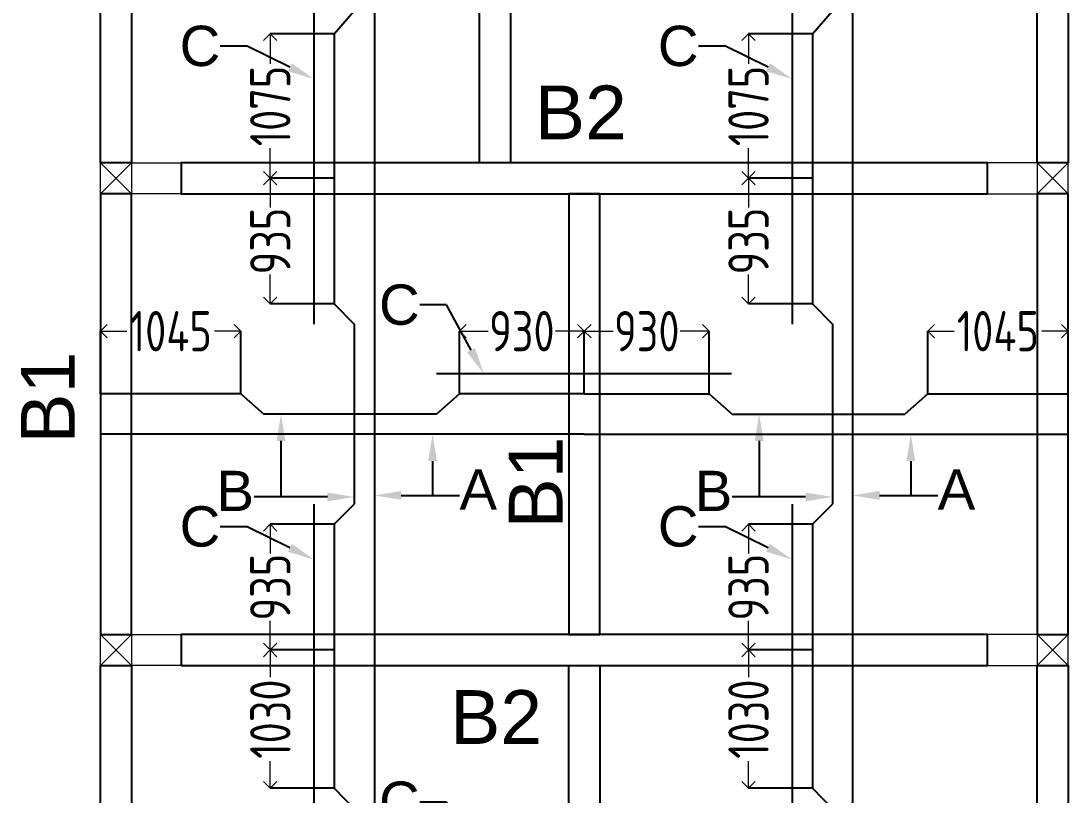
# Model space of a CAD drawing. Header units: inches. Extents: x -605 to 2991212, y -2872845 to 0.
# Drawn here: x 2795425 to 2803218, y -2690384 to -2684622 of the extents above; entities that cross this region are included whole.
import ezdxf
from ezdxf import colors
from ezdxf.entities.mleader import LeaderData, LeaderLine
from ezdxf.enums import TextEntityAlignment as Align
from ezdxf.math import Vec2, Vec3

# ---------------------------------------------------------------- set-up
doc = ezdxf.new("R2010")
doc.units = ezdxf.units.IN
doc.header["$LTSCALE"] = 600
doc.header["$MEASUREMENT"] = 0
doc.layers.add('RC BEAM', color=130, linetype='Continuous')
for name, color, linetype, lineweight in [('rDIMension', 1, 'Continuous', 18), ('rRCC 2', 40, 'Continuous', 15), ('rREINF 1', 1, 'Continuous', 25)]:
    doc.layers.add(name, color=color, linetype=linetype, lineweight=lineweight)
doc.styles.add('DIM', font='geniso.shx', dxfattribs={"width": 0.85})
doc.styles.get("Standard").update_dxf_attribs({"font": 'arial.ttf'})
doc.dimstyles.new('ST-100', dxfattribs={"dimscale": 100, "dimtxt": 2.5, "dimasz": 2, "dimexe": 0.18, "dimexo": 0.0625, "dimgap": 0.2, "dimtad": 0, "dimdec": 0, "dimzin": 0, "dimdsep": 46, "dimtxsty": 'DIM', "dimblk": 'OPEN90', "dimcen": 0.09, "dimclrd": 256, "dimclrt": 7, "dimadec": 0, "dimazin": 0, "dimtfac": 1, "dimtdec": 0, "dimtofl": 0, "dimtmove": 0, "dimatfit": 3, "dimldrblk": 'OPEN90', "dimfxl": 1, "dimtolj": 1, "dimtzin": 0, "dimlwd": -1, "dimarcsym": 0})

# ---------------------------------------------------------------- blocks, each defined once
blk = doc.blocks.new('_Open90')
at = {"color": 0, "linetype": 'ByBlock', "lineweight": -2}
for p, q in [((0, 0), (-1, 0)), ((-0.5, 0.5), (0, 0)), ((0, 0), (-0.5, -0.5))]:
    blk.add_line(p, q, dxfattribs=at)
blk = doc.blocks.new('*D2349')
at = {"layer": 'Defpoints', "color": 0}
for p in [(2796018.1, -2686930.8), (2796018.1, -2687398), (2797062.9, -2687398)]:
    blk.add_point(p, dxfattribs=at)
at = {"layer": 'rDIMension', "color": 0, "linetype": 'ByBlock', "lineweight": -2}
for p, q in [((2796018.1, -2687398), (2796018.1, -2686930.8)), ((2797062.9, -2687398), (2797062.9, -2686930.8))]:
    blk.add_line(p, q, dxfattribs=at)
at = {"layer": 'rDIMension'}
for p, q in [((2796118.1, -2686930.8), (2796214.5, -2686930.8)), ((2796962.9, -2686930.8), (2796866.5, -2686930.8))]:
    blk.add_line(p, q, dxfattribs=at)
at = {"layer": 'rDIMension', "xscale": 100, "yscale": 100, "zscale": 100, "rotation": 180}
blk.add_blockref('_Open90', (2796018.1, -2686930.8), dxfattribs=at)
at = {"layer": 'rDIMension', "xscale": 100, "yscale": 100, "zscale": 100}
blk.add_blockref('_Open90', (2797062.9, -2686930.8), dxfattribs=at)
at = {"layer": 'rDIMension', "color": 7, "insert": (2796540.5, -2686930.8), "char_height": 300, "attachment_point": 5, "style": 'DIM'}
blk.add_mtext('\\A1;1045', dxfattribs=at)
blk = doc.blocks.new('*D2350')
at = {"layer": 'Defpoints', "color": 0}
for p in [(2799618.1, -2686930.8), (2798688.4, -2687398), (2799618.1, -2687398)]:
    blk.add_point(p, dxfattribs=at)
at = {"layer": 'rDIMension', "color": 0, "linetype": 'ByBlock', "lineweight": -2}
for p, q in [((2798688.4, -2687398), (2798688.4, -2686930.8)), ((2799618.1, -2687398), (2799618.1, -2686930.8))]:
    blk.add_line(p, q, dxfattribs=at)
at = {"layer": 'rDIMension'}
for p, q in [((2798788.4, -2686930.8), (2798903.7, -2686930.8)), ((2799518.1, -2686930.8), (2799402.9, -2686930.8))]:
    blk.add_line(p, q, dxfattribs=at)
at = {"layer": 'rDIMension', "xscale": 100, "yscale": 100, "zscale": 100, "rotation": 180}
blk.add_blockref('_Open90', (2798688.4, -2686930.8), dxfattribs=at)
at = {"layer": 'rDIMension', "xscale": 100, "yscale": 100, "zscale": 100}
blk.add_blockref('_Open90', (2799618.1, -2686930.8), dxfattribs=at)
at = {"layer": 'rDIMension', "color": 7, "insert": (2799153.3, -2686930.8), "char_height": 300, "attachment_point": 5, "style": 'DIM'}
blk.add_mtext('\\A1;930', dxfattribs=at)
blk = doc.blocks.new('*D2351')
at = {"layer": 'Defpoints', "color": 0}
for p in [(2803218.2, -2686930.8), (2802173.4, -2687398), (2803218.2, -2687398)]:
    blk.add_point(p, dxfattribs=at)
at = {"layer": 'rDIMension', "color": 0, "linetype": 'ByBlock', "lineweight": -2}
for p, q in [((2802173.4, -2687398), (2802173.4, -2686930.8)), ((2803218.2, -2687398), (2803218.2, -2686930.8))]:
    blk.add_line(p, q, dxfattribs=at)
at = {"layer": 'rDIMension'}
for p, q in [((2802273.4, -2686930.8), (2802369.8, -2686930.8)), ((2803118.2, -2686930.8), (2803021.8, -2686930.8))]:
    blk.add_line(p, q, dxfattribs=at)
at = {"layer": 'rDIMension', "xscale": 100, "yscale": 100, "zscale": 100, "rotation": 180}
blk.add_blockref('_Open90', (2802173.4, -2686930.8), dxfattribs=at)
at = {"layer": 'rDIMension', "xscale": 100, "yscale": 100, "zscale": 100}
blk.add_blockref('_Open90', (2803218.2, -2686930.8), dxfattribs=at)
at = {"layer": 'rDIMension', "color": 7, "insert": (2802695.8, -2686930.8), "char_height": 300, "attachment_point": 5, "style": 'DIM'}
blk.add_mtext('\\A1;1045', dxfattribs=at)
blk = doc.blocks.new('*D2352')
at = {"layer": 'Defpoints', "color": 0}
for p in [(2799618.1, -2686930.8), (2799618.1, -2687398), (2800547.9, -2687398)]:
    blk.add_point(p, dxfattribs=at)
at = {"layer": 'rDIMension', "color": 0, "linetype": 'ByBlock', "lineweight": -2}
for p, q in [((2799618.1, -2687398), (2799618.1, -2686930.8)), ((2800547.9, -2687398), (2800547.9, -2686930.8))]:
    blk.add_line(p, q, dxfattribs=at)
at = {"layer": 'rDIMension'}
for p, q in [((2799718.1, -2686930.8), (2799833.4, -2686930.8)), ((2800447.9, -2686930.8), (2800332.6, -2686930.8))]:
    blk.add_line(p, q, dxfattribs=at)
at = {"layer": 'rDIMension', "xscale": 100, "yscale": 100, "zscale": 100, "rotation": 180}
blk.add_blockref('_Open90', (2799618.1, -2686930.8), dxfattribs=at)
at = {"layer": 'rDIMension', "xscale": 100, "yscale": 100, "zscale": 100}
blk.add_blockref('_Open90', (2800547.9, -2686930.8), dxfattribs=at)
at = {"layer": 'rDIMension', "color": 7, "insert": (2800083, -2686930.8), "char_height": 300, "attachment_point": 5, "style": 'DIM'}
blk.add_mtext('\\A1;930', dxfattribs=at)
blk = doc.blocks.new('*D2429')
at = {"layer": 'Defpoints', "color": 0}
for p in [(2801315.1, -2684717.5), (2800840.1, -2685792.3), (2801315.1, -2685792.3)]:
    blk.add_point(p, dxfattribs=at)
at = {"layer": 'rDIMension', "color": 0, "linetype": 'ByBlock', "lineweight": -2}
for p, q in [((2801315.1, -2684717.5), (2800840.1, -2684717.5)), ((2801315.1, -2685792.3), (2800840.1, -2685792.3))]:
    blk.add_line(p, q, dxfattribs=at)
at = {"layer": 'rDIMension'}
for p, q in [((2800840.1, -2684817.5), (2800840.1, -2684941.6)), ((2800840.1, -2685692.3), (2800840.1, -2685568.1))]:
    blk.add_line(p, q, dxfattribs=at)
at = {"layer": 'rDIMension', "xscale": 100, "yscale": 100, "zscale": 100}
for p, rotation in [((2800840.1, -2684717.5), 90), ((2800840.1, -2685792.3), 270)]:
    blk.add_blockref('_Open90', p, dxfattribs=dict(at, rotation=rotation))
at = {"layer": 'rDIMension', "color": 7, "insert": (2800840.1, -2685254.9), "char_height": 300, "attachment_point": 5, "rotation": 90, "style": 'DIM'}
blk.add_mtext('\\A1;1075', dxfattribs=at)
blk = doc.blocks.new('*D2431')
at = {"layer": 'Defpoints', "color": 0}
for p in [(2797756, -2684717.5), (2797280.9, -2685792.3), (2797756, -2685792.3)]:
    blk.add_point(p, dxfattribs=at)
at = {"layer": 'rDIMension', "color": 0, "linetype": 'ByBlock', "lineweight": -2}
for p, q in [((2797756, -2684717.5), (2797280.9, -2684717.5)), ((2797756, -2685792.3), (2797280.9, -2685792.3))]:
    blk.add_line(p, q, dxfattribs=at)
at = {"layer": 'rDIMension'}
for p, q in [((2797280.9, -2684817.5), (2797280.9, -2684941.6)), ((2797280.9, -2685692.3), (2797280.9, -2685568.1))]:
    blk.add_line(p, q, dxfattribs=at)
at = {"layer": 'rDIMension', "xscale": 100, "yscale": 100, "zscale": 100}
for p, rotation in [((2797280.9, -2684717.5), 90), ((2797280.9, -2685792.3), 270)]:
    blk.add_blockref('_Open90', p, dxfattribs=dict(at, rotation=rotation))
at = {"layer": 'rDIMension', "color": 7, "insert": (2797280.9, -2685254.9), "char_height": 300, "attachment_point": 5, "rotation": 90, "style": 'DIM'}
blk.add_mtext('\\A1;1075', dxfattribs=at)
blk = doc.blocks.new('*D2432')
at = {"layer": 'Defpoints', "color": 0}
for p in [(2801315.1, -2685792.3), (2800840.1, -2686727.6), (2801315.1, -2686727.6)]:
    blk.add_point(p, dxfattribs=at)
at = {"layer": 'rDIMension', "color": 0, "linetype": 'ByBlock', "lineweight": -2}
for p, q in [((2801315.1, -2685792.3), (2800840.1, -2685792.3)), ((2801315.1, -2686727.6), (2800840.1, -2686727.6))]:
    blk.add_line(p, q, dxfattribs=at)
at = {"layer": 'rDIMension'}
for p, q in [((2800840.1, -2685892.3), (2800840.1, -2686010.5)), ((2800840.1, -2686627.6), (2800840.1, -2686509.5))]:
    blk.add_line(p, q, dxfattribs=at)
at = {"layer": 'rDIMension', "xscale": 100, "yscale": 100, "zscale": 100}
for p, rotation in [((2800840.1, -2685792.3), 90), ((2800840.1, -2686727.6), 270)]:
    blk.add_blockref('_Open90', p, dxfattribs=dict(at, rotation=rotation))
at = {"layer": 'rDIMension', "color": 7, "insert": (2800840.1, -2686260), "char_height": 300, "attachment_point": 5, "rotation": 90, "style": 'DIM'}
blk.add_mtext('\\A1;935', dxfattribs=at)
blk = doc.blocks.new('*D2433')
at = {"layer": 'Defpoints', "color": 0}
for p in [(2801315.1, -2688368.4), (2800840.1, -2689303.8), (2801315.1, -2689303.8)]:
    blk.add_point(p, dxfattribs=at)
at = {"layer": 'rDIMension', "color": 0, "linetype": 'ByBlock', "lineweight": -2}
for p, q in [((2801315.1, -2688368.4), (2800840.1, -2688368.4)), ((2801315.1, -2689303.8), (2800840.1, -2689303.8))]:
    blk.add_line(p, q, dxfattribs=at)
at = {"layer": 'rDIMension'}
for p, q in [((2800840.1, -2688468.4), (2800840.1, -2688586.6)), ((2800840.1, -2689203.8), (2800840.1, -2689085.6))]:
    blk.add_line(p, q, dxfattribs=at)
at = {"layer": 'rDIMension', "xscale": 100, "yscale": 100, "zscale": 100}
for p, rotation in [((2800840.1, -2688368.4), 90), ((2800840.1, -2689303.8), 270)]:
    blk.add_blockref('_Open90', p, dxfattribs=dict(at, rotation=rotation))
at = {"layer": 'rDIMension', "color": 7, "insert": (2800840.1, -2688836.1), "char_height": 300, "attachment_point": 5, "rotation": 90, "style": 'DIM'}
blk.add_mtext('\\A1;935', dxfattribs=at)
blk = doc.blocks.new('*D2434')
at = {"layer": 'Defpoints', "color": 0}
for p in [(2797756, -2685792.3), (2797280.9, -2686727.6), (2797756, -2686727.6)]:
    blk.add_point(p, dxfattribs=at)
at = {"layer": 'rDIMension', "color": 0, "linetype": 'ByBlock', "lineweight": -2}
for p, q in [((2797756, -2685792.3), (2797280.9, -2685792.3)), ((2797756, -2686727.6), (2797280.9, -2686727.6))]:
    blk.add_line(p, q, dxfattribs=at)
at = {"layer": 'rDIMension'}
for p, q in [((2797280.9, -2685892.3), (2797280.9, -2686010.5)), ((2797280.9, -2686627.6), (2797280.9, -2686509.5))]:
    blk.add_line(p, q, dxfattribs=at)
at = {"layer": 'rDIMension', "xscale": 100, "yscale": 100, "zscale": 100}
for p, rotation in [((2797280.9, -2685792.3), 90), ((2797280.9, -2686727.6), 270)]:
    blk.add_blockref('_Open90', p, dxfattribs=dict(at, rotation=rotation))
at = {"layer": 'rDIMension', "color": 7, "insert": (2797280.9, -2686260), "char_height": 300, "attachment_point": 5, "rotation": 90, "style": 'DIM'}
blk.add_mtext('\\A1;935', dxfattribs=at)
blk = doc.blocks.new('*D2435')
at = {"layer": 'Defpoints', "color": 0}
for p in [(2797756, -2688368.4), (2797280.9, -2689303.8), (2797756, -2689303.8)]:
    blk.add_point(p, dxfattribs=at)
at = {"layer": 'rDIMension', "color": 0, "linetype": 'ByBlock', "lineweight": -2}
for p, q in [((2797756, -2688368.4), (2797280.9, -2688368.4)), ((2797756, -2689303.8), (2797280.9, -2689303.8))]:
    blk.add_line(p, q, dxfattribs=at)
at = {"layer": 'rDIMension'}
for p, q in [((2797280.9, -2688468.4), (2797280.9, -2688586.6)), ((2797280.9, -2689203.8), (2797280.9, -2689085.6))]:
    blk.add_line(p, q, dxfattribs=at)
at = {"layer": 'rDIMension', "xscale": 100, "yscale": 100, "zscale": 100}
for p, rotation in [((2797280.9, -2688368.4), 90), ((2797280.9, -2689303.8), 270)]:
    blk.add_blockref('_Open90', p, dxfattribs=dict(at, rotation=rotation))
at = {"layer": 'rDIMension', "color": 7, "insert": (2797280.9, -2688836.1), "char_height": 300, "attachment_point": 5, "rotation": 90, "style": 'DIM'}
blk.add_mtext('\\A1;935', dxfattribs=at)
blk = doc.blocks.new('*D2436')
at = {"layer": 'Defpoints', "color": 0}
for p in [(2801315.1, -2689303.8), (2800840.1, -2690333.4), (2801315.1, -2690333.4)]:
    blk.add_point(p, dxfattribs=at)
at = {"layer": 'rDIMension', "color": 0, "linetype": 'ByBlock', "lineweight": -2}
for p, q in [((2801315.1, -2689303.8), (2800840.1, -2689303.8)), ((2801315.1, -2690333.4), (2800840.1, -2690333.4))]:
    blk.add_line(p, q, dxfattribs=at)
at = {"layer": 'rDIMension'}
for p, q in [((2800840.1, -2689403.8), (2800840.1, -2689505.3)), ((2800840.1, -2690233.4), (2800840.1, -2690132))]:
    blk.add_line(p, q, dxfattribs=at)
at = {"layer": 'rDIMension', "xscale": 100, "yscale": 100, "zscale": 100}
for p, rotation in [((2800840.1, -2689303.8), 90), ((2800840.1, -2690333.4), 270)]:
    blk.add_blockref('_Open90', p, dxfattribs=dict(at, rotation=rotation))
at = {"layer": 'rDIMension', "color": 7, "insert": (2800840.1, -2689818.6), "char_height": 300, "attachment_point": 5, "rotation": 90, "style": 'DIM'}
blk.add_mtext('\\A1;1030', dxfattribs=at)
blk = doc.blocks.new('*D2438')
at = {"layer": 'Defpoints', "color": 0}
for p in [(2797756, -2689303.8), (2797280.9, -2690333.4), (2797756, -2690333.4)]:
    blk.add_point(p, dxfattribs=at)
at = {"layer": 'rDIMension', "color": 0, "linetype": 'ByBlock', "lineweight": -2}
for p, q in [((2797756, -2689303.8), (2797280.9, -2689303.8)), ((2797756, -2690333.4), (2797280.9, -2690333.4))]:
    blk.add_line(p, q, dxfattribs=at)
at = {"layer": 'rDIMension'}
for p, q in [((2797280.9, -2689403.8), (2797280.9, -2689505.3)), ((2797280.9, -2690233.4), (2797280.9, -2690132))]:
    blk.add_line(p, q, dxfattribs=at)
at = {"layer": 'rDIMension', "xscale": 100, "yscale": 100, "zscale": 100}
for p, rotation in [((2797280.9, -2689303.8), 90), ((2797280.9, -2690333.4), 270)]:
    blk.add_blockref('_Open90', p, dxfattribs=dict(at, rotation=rotation))
at = {"layer": 'rDIMension', "color": 7, "insert": (2797280.9, -2689818.6), "char_height": 300, "attachment_point": 5, "rotation": 90, "style": 'DIM'}
blk.add_mtext('\\A1;1030', dxfattribs=at)

msp = doc.modelspace()

# ---------------------------------------------------------------- linework, layer by layer
at = {"layer": 'RC BEAM', "color": 1}
for points in [[(2798056, -2681739.4), (2798056, -2685792.3)], [(2801615.1, -2681739.4), (2801615.1, -2685792.3)], [(2797606, -2684545.2), (2797606, -2686877.9)], [(2797756, -2684717.5), (2797906, -2684545.2)], [(2801165.1, -2684545.2), (2801165.1, -2686877.9)], [(2801315.1, -2684717.5), (2801465.1, -2684545.2)], [(2797756, -2684717.5), (2797756, -2685792.3)], [(2801315.1, -2684717.5), (2801315.1, -2685792.3)], [(2797756, -2685792.3), (2797756, -2686727.6)], [(2798056, -2685792.3), (2798056, -2689303.8)], [(2801315.1, -2685792.3), (2801315.1, -2686727.6)], [(2801615.1, -2685792.3), (2801615.1, -2689303.8)], [(2797756, -2686727.6), (2797906, -2686877.9)], [(2801315.1, -2686727.6), (2801465.1, -2686877.9)], [(2797906, -2686877.9), (2797906, -2688218.2)], [(2801465.1, -2686877.9), (2801465.1, -2688218.2)], [(2800712.7, -2687248), (2798517.3, -2687248)], [(2797062.9, -2687398), (2796018.1, -2687398)], [(2797062.9, -2687398), (2797233, -2687548)], [(2798688.4, -2687398), (2798517.3, -2687548)], [(2799618.1, -2687398), (2798688.4, -2687398)], [(2799618.1, -2687398), (2800547.9, -2687398)], [(2800547.9, -2687398), (2800719, -2687548)], [(2802173.4, -2687398), (2802003.3, -2687548)], [(2802173.4, -2687398), (2803218.2, -2687398)], [(2798517.3, -2687548), (2797233, -2687548)], [(2800719, -2687548), (2802003.3, -2687548)], [(2799618.1, -2687698), (2796018.1, -2687698)], [(2799618.1, -2687698), (2803218.2, -2687698)], [(2797606, -2688218.2), (2797606, -2690487.3)], [(2797756, -2688368.4), (2797906, -2688218.2)], [(2801165.1, -2688218.2), (2801165.1, -2690487.3)], [(2801315.1, -2688368.4), (2801465.1, -2688218.2)], [(2797756, -2688368.4), (2797756, -2689303.8)], [(2801315.1, -2688368.4), (2801315.1, -2689303.8)], [(2797756, -2689303.8), (2797756, -2690333.4)], [(2798056, -2689303.8), (2798056, -2693192.3)], [(2801315.1, -2689303.8), (2801315.1, -2690333.4)], [(2801615.1, -2689303.8), (2801615.1, -2693192.3)], [(2797756, -2690333.4), (2797906, -2690487.3)], [(2801315.1, -2690333.4), (2801465.1, -2690487.3)]]:
    msp.add_lwpolyline(points, dxfattribs=at)
at = {"layer": 'RC BEAM'}
for points in [[(2796248.1, -2685677.3), (2796018.1, -2685677.3), (2796018.1, -2681854.4), (2796248.1, -2681854.4)], [(2803218.2, -2685677.3), (2802988.2, -2685677.3), (2802988.2, -2681854.4), (2803218.2, -2681854.4)], [(2796618.1, -2685907.3), (2802618.2, -2685907.3), (2802618.2, -2685677.3), (2796618.1, -2685677.3)], [(2796018.1, -2689188.8), (2796248.1, -2689188.8), (2796248.1, -2685907.3), (2796018.1, -2685907.3)], [(2802988.2, -2689188.8), (2803218.2, -2689188.8), (2803218.2, -2685907.3), (2802988.2, -2685907.3)], [(2796618.1, -2689418.8), (2802618.2, -2689418.8), (2802618.2, -2689188.8), (2796618.1, -2689188.8)], [(2796248.1, -2693077.3), (2796018.1, -2693077.3), (2796018.1, -2689418.8), (2796248.1, -2689418.8)], [(2803218.2, -2693077.3), (2802988.2, -2693077.3), (2802988.2, -2689418.8), (2803218.2, -2689418.8)]]:
    msp.add_lwpolyline(points, close=True, dxfattribs=at)
at = {"layer": 'RC BEAM', "color": 4}
for points in [[(2798838.6, -2681854.4), (2799068.6, -2681854.4), (2799068.6, -2685677.3), (2798838.6, -2685677.3)], [(2799503.1, -2689188.8), (2799733.1, -2689188.8), (2799733.1, -2685907.3), (2799503.1, -2685907.3)], [(2799733.1, -2693077.3), (2799503.1, -2693077.3), (2799503.1, -2689418.8), (2799733.1, -2689418.8)]]:
    msp.add_lwpolyline(points, close=True, dxfattribs=at)
at = {"layer": 'rRCC 2', "color": 6}
for p, q in [((2796018.1, -2685677.3), (2796248.1, -2685907.3)), ((2796018.1, -2685907.3), (2796248.1, -2685677.3)), ((2803218.2, -2685677.3), (2802988.2, -2685907.3)), ((2803218.2, -2685907.3), (2802988.2, -2685677.3)), ((2796018.1, -2689188.8), (2796248.1, -2689418.8)), ((2796018.1, -2689418.8), (2796248.1, -2689188.8)), ((2803218.2, -2689188.8), (2802988.2, -2689418.8)), ((2803218.2, -2689418.8), (2802988.2, -2689188.8))]:
    msp.add_line(p, q, dxfattribs=at)
for points in [[(2796018.1, -2685907.3), (2796018.1, -2685677.3), (2796618.1, -2685677.3), (2796618.1, -2685907.3)], [(2796018.1, -2685677.3), (2796248.1, -2685677.3), (2796248.1, -2685907.3), (2796018.1, -2685907.3)], [(2803218.2, -2685907.3), (2803218.2, -2685677.3), (2802618.2, -2685677.3), (2802618.2, -2685907.3)], [(2803218.2, -2685677.3), (2802988.2, -2685677.3), (2802988.2, -2685907.3), (2803218.2, -2685907.3)], [(2796018.1, -2689418.8), (2796018.1, -2689188.8), (2796618.1, -2689188.8), (2796618.1, -2689418.8)], [(2796018.1, -2689188.8), (2796248.1, -2689188.8), (2796248.1, -2689418.8), (2796018.1, -2689418.8)], [(2803218.2, -2689418.8), (2803218.2, -2689188.8), (2802618.2, -2689188.8), (2802618.2, -2689418.8)], [(2803218.2, -2689188.8), (2802988.2, -2689188.8), (2802988.2, -2689418.8), (2803218.2, -2689418.8)]]:
    msp.add_lwpolyline(points, close=True, dxfattribs=at)

# ---------------------------------------------------------------- texts
at = {"layer": 'rRCC 2'}
for p in [(2799592.7, -2685302.6), (2798961.8, -2689802.9)]:
    msp.add_text('B2', height=400, dxfattribs=at).set_placement(p, align=Align.MIDDLE_CENTER)
for p in [(2795625.3, -2687425.6), (2799256.1, -2688056.9)]:
    msp.add_text('B1', height=400, rotation=90, dxfattribs=at).set_placement(p, align=Align.MIDDLE_CENTER)

# ---------------------------------------------------------------- dimensions: what is measured, and where the dimension line sits
at = {"layer": 'rDIMension', "color": 1, "linetype": 'ByBlock'}
for base, p1, p2, angle, picture, middle in [((2797280.9, -2685792.3), (2797756, -2684717.5), (2797756, -2685792.3), 90, '*D2431', (2797280.9, -2685254.9)), ((2800840.1, -2685792.3), (2801315.1, -2684717.5), (2801315.1, -2685792.3), 90, '*D2429', (2800840.1, -2685254.9)), ((2797280.9, -2686727.6), (2797756, -2685792.3), (2797756, -2686727.6), 90, '*D2434', (2797280.9, -2686260)), ((2800840.1, -2686727.6), (2801315.1, -2685792.3), (2801315.1, -2686727.6), 90, '*D2432', (2800840.1, -2686260)), ((2799618.1, -2686930.8), (2800547.9, -2687398), (2799618.1, -2687398), 180, '*D2352', (2800083, -2686930.8)), ((2803218.2, -2686930.8), (2802173.4, -2687398), (2803218.2, -2687398), 180, '*D2351', (2802695.8, -2686930.8)), ((2797280.9, -2689303.8), (2797756, -2688368.4), (2797756, -2689303.8), 90, '*D2435', (2797280.9, -2688836.1)), ((2800840.1, -2689303.8), (2801315.1, -2688368.4), (2801315.1, -2689303.8), 90, '*D2433', (2800840.1, -2688836.1)), ((2797280.9, -2690333.4), (2797756, -2689303.8), (2797756, -2690333.4), 90, '*D2438', (2797280.9, -2689818.6)), ((2800840.1, -2690333.4), (2801315.1, -2689303.8), (2801315.1, -2690333.4), 90, '*D2436', (2800840.1, -2689818.6))]:
    dim = msp.add_linear_dim(base=base, p1=p1, p2=p2, angle=angle, dimstyle='ST-100', override={"dimtxt": 3, "dimasz": 1, "dimexe": 0, "dimexo": 0, "dimblk": 'Open90', "dimtmove": 1, "dimfxl": 1.25, "dimtfillclr": 256, "dimarcsym": 2}, dxfattribs=at)
    dim.commit()
    dim.dimension.update_dxf_attribs({"geometry": picture, "text_midpoint": middle})
for base, p1, p2, picture, middle in [((2796018.1, -2686930.8), (2797062.9, -2687398), (2796018.1, -2687398), '*D2349', (2796540.5, -2686930.8)), ((2799618.1, -2686930.8), (2798688.4, -2687398), (2799618.1, -2687398), '*D2350', (2799153.3, -2686930.8))]:
    dim = msp.add_linear_dim(base=base, p1=p1, p2=p2, dimstyle='ST-100', override={"dimtxt": 3, "dimasz": 1, "dimexe": 0, "dimexo": 0, "dimblk": 'Open90', "dimtmove": 1, "dimfxl": 1.25, "dimtfillclr": 256, "dimarcsym": 2}, dxfattribs=at)
    dim.commit()
    dim.dimension.update_dxf_attribs({"geometry": picture, "text_midpoint": middle})

# ---------------------------------------------------------------- leaders
at = {"layer": 'rREINF 1', "color": 3, "linetype": 'ByBlock'}
ml = msp.add_multileader_mtext('Standard', dxfattribs=at)
ml.set_content('C', color=3)
ml.set_leader_properties()
ml.build(insert=Vec2(0, 0))
ml.multileader.update_dxf_attribs({"text_top_attachment_type": 0, "text_bottom_attachment_type": 0, "dogleg_length": 200, "arrow_head_size": 200})
ctx = ml.context
ctx.base_point, ctx.char_height, ctx.arrow_head_size, ctx.landing_gap_size, ctx.plane_origin = Vec3(2796643.5, -2684809.7), 300, 200, 0.09, Vec3(2797184.6, -2685542.3)
ctx.text_align_type = 2
notes = []
notes.append((ctx, [(1, (1, 1, 0), (2797108.9, -2684809.7), (-1, 0), 200, [(0, [(2797606, -2685054.5)], 256, [])])]))
ctx.mtext.insert, ctx.mtext.alignment, ctx.mtext.flow_direction = Vec3(2796908.8, -2684657.2), 3, 5
ml = msp.add_multileader_mtext('Standard', dxfattribs=at)
ml.set_content('C', color=3)
ml.set_leader_properties()
ml.build(insert=Vec2(0, 0))
ml.multileader.update_dxf_attribs({"text_top_attachment_type": 0, "text_bottom_attachment_type": 0, "dogleg_length": 200, "arrow_head_size": 200})
ctx = ml.context
ctx.base_point, ctx.char_height, ctx.arrow_head_size, ctx.landing_gap_size, ctx.plane_origin = Vec3(2800202.6, -2684809.7), 300, 200, 0.09, Vec3(2800743.7, -2685542.3)
ctx.text_align_type = 2
notes.append((ctx, [(1, (1, 1, 0), (2800668, -2684809.7), (-1, 0), 200, [(0, [(2801165.1, -2685054.5)], 256, [])])]))
ctx.mtext.insert, ctx.mtext.alignment, ctx.mtext.flow_direction = Vec3(2800467.9, -2684657.2), 3, 5
ml = msp.add_multileader_mtext('Standard', dxfattribs=at)
ml.set_content('C', color=3)
ml.set_leader_properties()
ml.build(insert=Vec2(0, 0))
ml.multileader.update_dxf_attribs({"text_top_attachment_type": 0, "text_bottom_attachment_type": 0, "dogleg_length": 200, "arrow_head_size": 200})
ctx = ml.context
ctx.base_point, ctx.char_height, ctx.arrow_head_size, ctx.landing_gap_size, ctx.plane_origin = Vec3(2798127.6, -2686735.8), 300, 200, 0.09, Vec3(2798449, -2687735.9)
ctx.text_align_type = 2
notes.append((ctx, [(1, (1, 1, 0), (2798593, -2686735.8), (-1, 0), 200, [(0, [(2798870.4, -2687248)], 256, [])])]))
ctx.mtext.insert, ctx.mtext.alignment, ctx.mtext.flow_direction = Vec3(2798392.9, -2686583.3), 3, 5
ml = msp.add_multileader_mtext('Standard', dxfattribs=at)
ml.set_content('B', color=3)
ml.set_leader_properties()
ml.build(insert=Vec2(0, 0))
ml.multileader.update_dxf_attribs({"text_top_attachment_type": 0, "text_bottom_attachment_type": 0, "dogleg_length": 200, "arrow_head_size": 200})
ctx = ml.context
ctx.base_point, ctx.char_height, ctx.arrow_head_size, ctx.landing_gap_size, ctx.plane_origin = Vec3(2796933.6, -2688164.4), 300, 200, 0.09, Vec3(2797394.5, -2687571.2)
ctx.text_align_type = 2
notes.append((ctx, [(0, (1, 1, 0), (2797360.4, -2688164.4), (-1, 0), 200, [(0, [(2797360.4, -2687548)], 256, [])])]))
ctx.mtext.insert, ctx.mtext.alignment, ctx.mtext.flow_direction = Vec3(2797160.3, -2687970), 3, 5
ml = msp.add_multileader_mtext('Standard', dxfattribs=at)
ml.set_content('B', color=3)
ml.set_leader_properties()
ml.build(insert=Vec2(0, 0))
ml.multileader.update_dxf_attribs({"text_top_attachment_type": 0, "text_bottom_attachment_type": 0, "dogleg_length": 200, "arrow_head_size": 200})
ctx = ml.context
ctx.base_point, ctx.char_height, ctx.arrow_head_size, ctx.landing_gap_size, ctx.plane_origin = Vec3(2800492.8, -2688164.4), 300, 200, 0.09, Vec3(2800953.6, -2687571.2)
ctx.text_align_type = 2
notes.append((ctx, [(0, (1, 1, 0), (2800919.5, -2688164.4), (-1, 0), 200, [(0, [(2800919.5, -2687548)], 256, [])])]))
ctx.mtext.insert, ctx.mtext.alignment, ctx.mtext.flow_direction = Vec3(2800719.4, -2687970), 3, 5
ml = msp.add_multileader_mtext('Standard', dxfattribs=at)
ml.set_content('A', color=3)
ml.set_leader_properties()
ml.build(insert=Vec2(0, 0))
ml.multileader.update_dxf_attribs({"text_top_attachment_type": 0, "text_bottom_attachment_type": 0, "dogleg_length": 200, "arrow_head_size": 200})
ctx = ml.context
ctx.base_point, ctx.char_height, ctx.arrow_head_size, ctx.landing_gap_size, ctx.plane_origin = Vec3(2798688.8, -2688153.2), 300, 200, 0.09, Vec3(2798642.2, -2687560)
notes.append((ctx, [(0, (1, 1, 0), (2798488.8, -2688153.2), (1, 0), 200, [(0, [(2798488.8, -2687698)], 256, [])])]))
ctx.mtext.insert, ctx.mtext.flow_direction = Vec3(2798688.9, -2687958.8), 5
ml = msp.add_multileader_mtext('Standard', dxfattribs=at)
ml.set_content('A', color=3)
ml.set_leader_properties()
ml.build(insert=Vec2(0, 0))
ml.multileader.update_dxf_attribs({"text_top_attachment_type": 0, "text_bottom_attachment_type": 0, "dogleg_length": 200, "arrow_head_size": 200})
ctx = ml.context
ctx.base_point, ctx.char_height, ctx.arrow_head_size, ctx.landing_gap_size, ctx.plane_origin = Vec3(2802247.9, -2688153.2), 300, 200, 0.09, Vec3(2802201.3, -2687560)
notes.append((ctx, [(0, (1, 1, 0), (2802047.9, -2688153.2), (1, 0), 200, [(0, [(2802047.9, -2687698)], 256, [])])]))
ctx.mtext.insert, ctx.mtext.flow_direction = Vec3(2802248, -2687958.8), 5
ml = msp.add_multileader_mtext('Standard', dxfattribs=at)
ml.set_content('', color=3)
ml.set_leader_properties()
ml.build(insert=Vec2(0, 0))
ml.multileader.update_dxf_attribs({"text_top_attachment_type": 0, "text_bottom_attachment_type": 0, "dogleg_length": 200, "arrow_head_size": 200})
ctx = ml.context
ctx.base_point, ctx.char_height, ctx.arrow_head_size, ctx.landing_gap_size, ctx.plane_origin = Vec3(2797160.2, -2688164.4), 300, 200, 0.09, Vec3(2797963.7, -2688164.4)
ctx.text_align_type = 2
notes.append((ctx, [(0, (1, 1, 0), (2797360.4, -2688164.4), (-1, 0), 200, [(0, [(2797906, -2688164.4)], 256, [])])]))
ctx.mtext.insert, ctx.mtext.alignment, ctx.mtext.flow_direction = Vec3(2797160.3, -2688014.4), 3, 5
ml = msp.add_multileader_mtext('Standard', dxfattribs=at)
ml.set_content('', color=3)
ml.set_leader_properties()
ml.build(insert=Vec2(0, 0))
ml.multileader.update_dxf_attribs({"text_top_attachment_type": 0, "text_bottom_attachment_type": 0, "dogleg_length": 200, "arrow_head_size": 200})
ctx = ml.context
ctx.base_point, ctx.char_height, ctx.arrow_head_size, ctx.landing_gap_size, ctx.plane_origin = Vec3(2798688.8, -2688153.2), 300, 200, 0.09, Vec3(2798072.9, -2688153.2)
notes.append((ctx, [(0, (1, 1, 0), (2798488.8, -2688153.2), (1, 0), 200, [(0, [(2798056, -2688153.2)], 256, [])])]))
ctx.mtext.insert, ctx.mtext.flow_direction = Vec3(2798688.9, -2688003.2), 5
ml = msp.add_multileader_mtext('Standard', dxfattribs=at)
ml.set_content('', color=3)
ml.set_leader_properties()
ml.build(insert=Vec2(0, 0))
ml.multileader.update_dxf_attribs({"text_top_attachment_type": 0, "text_bottom_attachment_type": 0, "dogleg_length": 200, "arrow_head_size": 200})
ctx = ml.context
ctx.base_point, ctx.char_height, ctx.arrow_head_size, ctx.landing_gap_size, ctx.plane_origin = Vec3(2800719.3, -2688164.4), 300, 200, 0.09, Vec3(2801522.8, -2688164.4)
ctx.text_align_type = 2
notes.append((ctx, [(0, (1, 1, 0), (2800919.5, -2688164.4), (-1, 0), 200, [(0, [(2801465.1, -2688164.4)], 256, [])])]))
ctx.mtext.insert, ctx.mtext.alignment, ctx.mtext.flow_direction = Vec3(2800719.4, -2688014.4), 3, 5
ml = msp.add_multileader_mtext('Standard', dxfattribs=at)
ml.set_content('', color=3)
ml.set_leader_properties()
ml.build(insert=Vec2(0, 0))
ml.multileader.update_dxf_attribs({"text_top_attachment_type": 0, "text_bottom_attachment_type": 0, "dogleg_length": 200, "arrow_head_size": 200})
ctx = ml.context
ctx.base_point, ctx.char_height, ctx.arrow_head_size, ctx.landing_gap_size, ctx.plane_origin = Vec3(2802247.9, -2688153.2), 300, 200, 0.09, Vec3(2801632.1, -2688153.2)
notes.append((ctx, [(0, (1, 1, 0), (2802047.9, -2688153.2), (1, 0), 200, [(0, [(2801615.1, -2688153.2)], 256, [])])]))
ctx.mtext.insert, ctx.mtext.flow_direction = Vec3(2802248, -2688003.2), 5
ml = msp.add_multileader_mtext('Standard', dxfattribs=at)
ml.set_content('C', color=3)
ml.set_leader_properties()
ml.build(insert=Vec2(0, 0))
ml.multileader.update_dxf_attribs({"text_top_attachment_type": 0, "text_bottom_attachment_type": 0, "dogleg_length": 200, "arrow_head_size": 200})
ctx = ml.context
ctx.base_point, ctx.char_height, ctx.arrow_head_size, ctx.landing_gap_size, ctx.plane_origin = Vec3(2796643.5, -2688386.6), 300, 200, 0.09, Vec3(2797184.6, -2689119.2)
ctx.text_align_type = 2
notes.append((ctx, [(1, (1, 1, 0), (2797108.9, -2688386.6), (-1, 0), 200, [(0, [(2797606, -2688631.3)], 256, [])])]))
ctx.mtext.insert, ctx.mtext.alignment, ctx.mtext.flow_direction = Vec3(2796908.8, -2688234.1), 3, 5
ml = msp.add_multileader_mtext('Standard', dxfattribs=at)
ml.set_content('C', color=3)
ml.set_leader_properties()
ml.build(insert=Vec2(0, 0))
ml.multileader.update_dxf_attribs({"text_top_attachment_type": 0, "text_bottom_attachment_type": 0, "dogleg_length": 200, "arrow_head_size": 200})
ctx = ml.context
ctx.base_point, ctx.char_height, ctx.arrow_head_size, ctx.landing_gap_size, ctx.plane_origin = Vec3(2800202.6, -2688386.6), 300, 200, 0.09, Vec3(2800743.7, -2689119.2)
ctx.text_align_type = 2
notes.append((ctx, [(1, (1, 1, 0), (2800668, -2688386.6), (-1, 0), 200, [(0, [(2801165.1, -2688631.3)], 256, [])])]))
ctx.mtext.insert, ctx.mtext.alignment, ctx.mtext.flow_direction = Vec3(2800467.9, -2688234.1), 3, 5
ml = msp.add_multileader_mtext('Standard', dxfattribs=at)
ml.set_content('C', color=3)
ml.set_leader_properties()
ml.build(insert=Vec2(0, 0))
ml.multileader.update_dxf_attribs({"text_top_attachment_type": 0, "text_bottom_attachment_type": 0, "dogleg_length": 200, "arrow_head_size": 200})
ctx = ml.context
ctx.base_point, ctx.char_height, ctx.arrow_head_size, ctx.landing_gap_size, ctx.plane_origin = Vec3(2798127.6, -2690435.8), 300, 200, 0.09, Vec3(2798449, -2691435.9)
ctx.text_align_type = 2
notes.append((ctx, [(1, (1, 1, 0), (2798593, -2690435.8), (-1, 0), 200, [(0, [(2798870.4, -2690948)], 256, [])])]))
ctx.mtext.insert, ctx.mtext.alignment, ctx.mtext.flow_direction = Vec3(2798392.9, -2690283.3), 3, 5
for ctx, leaders in notes:
    for number, flags, end, landing, length, lines in leaders:
        leader = LeaderData()
        leader.index, (leader.has_last_leader_line, leader.has_dogleg_vector, leader.attachment_direction) = number, flags
        leader.last_leader_point, leader.dogleg_vector, leader.dogleg_length = Vec3(end), Vec3(landing), length
        for number, points, colour, breaks in lines:
            line = LeaderLine()
            line.index, line.vertices, line.color, line.breaks = number, Vec3.list(points), colors.encode_raw_color(colour), breaks
            leader.lines.append(line)
        ctx.leaders.append(leader)

doc.saveas('drawing.dxf')
